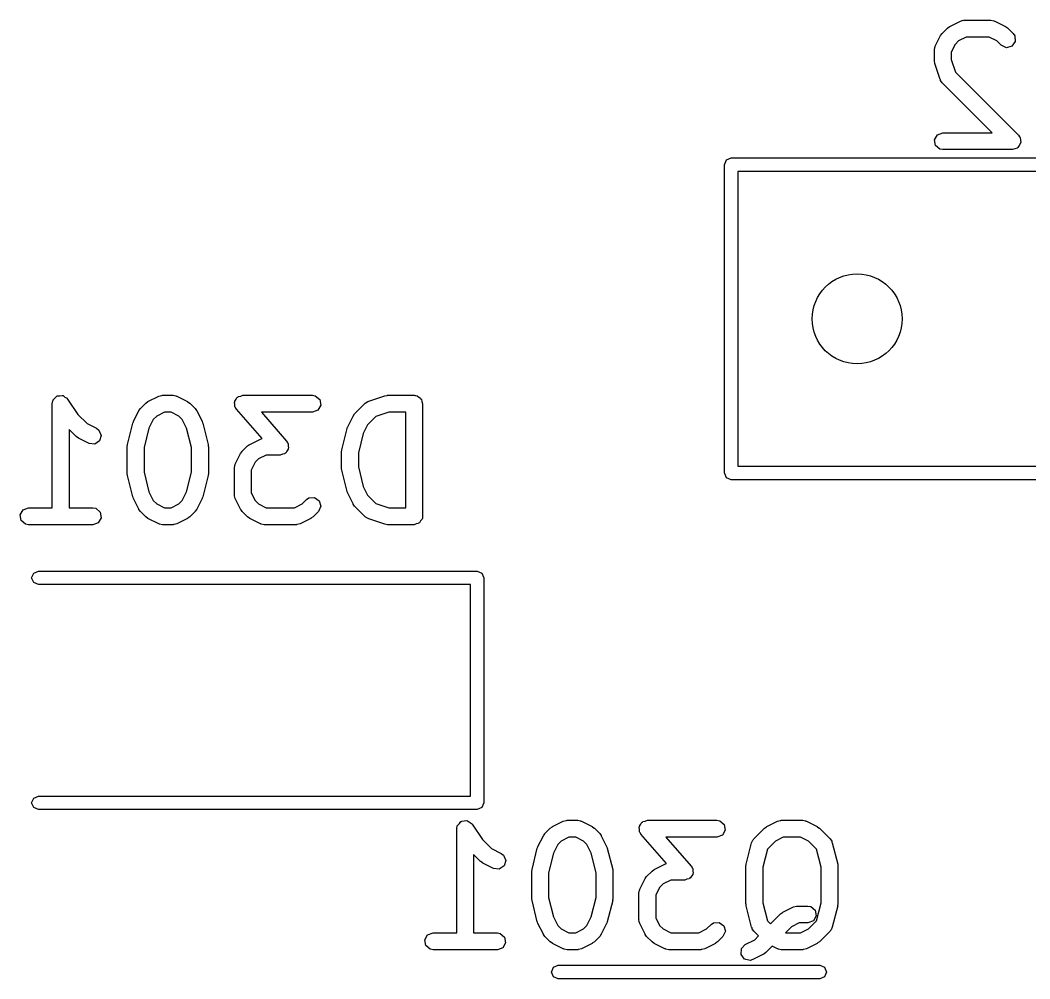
# Model space of a CAD drawing. Extents: x 109 to 192, y -153 to -42.
# Drawn here: x 152.62 to 161.59, y -91.46 to -82.94 of the extents above; entities that cross this region are included whole.
import ezdxf

# ---------------------------------------------------------------- set-up
doc = ezdxf.new("R2010")
doc.units = 0
doc.layers.add('BLACK', color=7, linetype='CONTINUOUS')

msp = doc.modelspace()

# ---------------------------------------------------------------- linework, layer by layer
at = {"layer": 'BLACK', "linetype": 'CONTINUOUS'}
for p, q in [((160.816, -83.0606), (160.864, -83.013)), ((160.864, -83.013), (160.882, -83.0001)), ((160.882, -83.0001), (160.884, -82.9989)), ((160.884, -82.9989), (160.979, -82.9513)), ((160.979, -82.9513), (161.004, -82.9439)), ((161.004, -82.9439), (161.008, -82.9449)), ((161.008, -82.9449), (161.012, -82.9434)), ((161.012, -82.9434), (161.25, -82.9434)), ((161.25, -82.9434), (161.276, -82.9479)), ((161.276, -82.9479), (161.28, -82.9508)), ((161.28, -82.9508), (161.284, -82.9513)), ((161.284, -82.9513), (161.379, -82.9989)), ((161.379, -82.9989), (161.397, -83.0123)), ((161.397, -83.0123), (161.399, -83.013)), ((161.399, -83.013), (161.446, -83.0606)), ((160.755, -83.1753), (160.802, -83.0801)), ((160.802, -83.0801), (160.816, -83.0621)), ((160.816, -83.0621), (160.816, -83.0606)), ((161.03, -83.0934), (160.962, -83.1276)), ((161.233, -83.0934), (161.03, -83.0934)), ((161.301, -83.1276), (161.233, -83.0934)), ((161.446, -83.0606), (161.461, -83.0819)), ((161.461, -83.0819), (161.466, -83.133)), ((160.747, -83.2089), (160.751, -83.1832)), ((160.751, -83.1832), (160.754, -83.1798)), ((160.754, -83.1798), (160.755, -83.1753)), ((160.931, -83.158), (160.897, -83.2266)), ((160.962, -83.1276), (160.931, -83.158)), ((161.34, -83.1667), (161.301, -83.1276)), ((161.387, -83.1883), (161.34, -83.1667)), ((161.436, -83.1751), (161.387, -83.1883)), ((161.466, -83.133), (161.436, -83.1751)), ((160.747, -83.3041), (160.747, -83.2089)), ((160.897, -83.2266), (160.897, -83.2919)), ((160.747, -83.3056), (160.747, -83.3041)), ((160.751, -83.3278), (160.747, -83.3056)), ((160.798, -83.4707), (160.751, -83.3278)), ((160.897, -83.2919), (160.935, -83.4064)), ((160.935, -83.4064), (161.494, -83.9653)), ((160.801, -83.4742), (160.798, -83.4707)), ((160.802, -83.4786), (160.801, -83.4742)), ((160.816, -83.5), (160.802, -83.4786)), ((161.26, -83.9434), (160.816, -83.5)), ((160.748, -84.0054), (160.774, -83.9609)), ((160.757, -84.0559), (160.748, -84.0054)), ((160.774, -83.9609), (160.822, -83.9434)), ((160.822, -83.9434), (161.26, -83.9434)), ((161.494, -83.9653), (161.503, -83.9788)), ((161.503, -83.9788), (161.506, -83.9809)), ((161.506, -83.9809), (161.506, -83.9829)), ((161.506, -83.9829), (161.509, -83.9867)), ((161.509, -83.9867), (161.511, -84.0092)), ((160.796, -84.0889), (160.757, -84.0559)), ((160.822, -84.0934), (160.796, -84.0889)), ((161.441, -84.0934), (160.822, -84.0934)), ((161.462, -84.0857), (161.441, -84.0934)), ((161.484, -84.0798), (161.462, -84.0857)), ((161.486, -84.077), (161.484, -84.0798)), ((161.489, -84.0758), (161.486, -84.077)), ((161.5, -84.0563), (161.489, -84.0758)), ((161.513, -84.0378), (161.5, -84.0563)), ((161.511, -84.0092), (161.515, -84.0314)), ((161.515, -84.0314), (161.513, -84.0344)), ((161.513, -84.0344), (161.513, -84.0378)), ((158.898, -84.1856), (158.94, -84.168)), ((158.94, -84.168), (166.18, -84.168)), ((158.88, -84.228), (158.898, -84.1856)), ((158.88, -86.968), (158.88, -84.228)), ((159, -84.288), (159, -86.908)), ((166.12, -84.288), (159, -84.288)), ((152.905, -86.3524), (152.909, -86.3267)), ((152.909, -86.3267), (152.912, -86.3234)), ((152.912, -86.3191), (152.928, -86.3041)), ((152.912, -86.3234), (152.912, -86.3191)), ((152.928, -86.3041), (152.942, -86.2874)), ((152.942, -86.2874), (152.946, -86.2867)), ((152.946, -86.2867), (152.949, -86.2837)), ((152.949, -86.2837), (152.971, -86.2823)), ((152.971, -86.2823), (152.993, -86.2785)), ((152.993, -86.2785), (152.996, -86.2807)), ((152.996, -86.2807), (153.001, -86.2804)), ((153.001, -86.2804), (153.018, -86.2933)), ((153.018, -86.2933), (153.037, -86.3042)), ((153.037, -86.3042), (153.039, -86.3082)), ((153.039, -86.3082), (153.042, -86.3108)), ((153.042, -86.3108), (153.133, -86.4475)), ((153.736, -86.347), (153.754, -86.3341)), ((153.754, -86.3341), (153.756, -86.3329)), ((153.756, -86.3329), (153.851, -86.2853)), ((153.851, -86.2853), (153.876, -86.2779)), ((153.876, -86.2779), (153.88, -86.2789)), ((153.88, -86.2789), (153.884, -86.2774)), ((153.884, -86.2774), (153.98, -86.2774)), ((153.98, -86.2774), (154.005, -86.2819)), ((154.005, -86.2819), (154.009, -86.2848)), ((154.009, -86.2848), (154.013, -86.2853)), ((154.013, -86.2853), (154.108, -86.3329)), ((154.108, -86.3329), (154.126, -86.3463)), ((154.525, -86.3394), (154.528, -86.3342)), ((154.528, -86.3593), (154.525, -86.3394)), ((154.528, -86.3282), (154.54, -86.3124)), ((154.528, -86.3342), (154.528, -86.3282)), ((154.54, -86.3124), (154.55, -86.2949)), ((154.55, -86.2949), (154.556, -86.2929)), ((154.556, -86.2929), (154.56, -86.2882)), ((154.56, -86.2882), (154.58, -86.2843)), ((154.58, -86.2843), (154.599, -86.2774)), ((154.599, -86.2774), (155.218, -86.2774)), ((155.218, -86.2774), (155.243, -86.2819)), ((155.243, -86.2819), (155.283, -86.3149)), ((155.283, -86.3149), (155.292, -86.3654)), ((155.688, -86.347), (155.71, -86.332)), ((155.71, -86.332), (155.714, -86.3316)), ((155.714, -86.3316), (155.718, -86.3288)), ((155.718, -86.3288), (155.861, -86.2812)), ((155.861, -86.2812), (155.883, -86.2779)), ((155.883, -86.2779), (155.884, -86.2774)), ((155.884, -86.2774), (156.122, -86.2774)), ((156.122, -86.2774), (156.132, -86.2791)), ((156.132, -86.2791), (156.135, -86.2785)), ((156.135, -86.2785), (156.138, -86.2802)), ((156.138, -86.2802), (156.148, -86.2819)), ((156.148, -86.2819), (156.163, -86.2944)), ((156.163, -86.2944), (156.18, -86.3042)), ((156.18, -86.3042), (156.182, -86.3105)), ((156.182, -86.3105), (156.187, -86.3149)), ((156.187, -86.3149), (156.191, -86.3341)), ((156.191, -86.3341), (156.197, -86.3524)), ((152.905, -87.2774), (152.905, -86.3524)), ((153.627, -86.5093), (153.674, -86.4141)), ((153.674, -86.4141), (153.688, -86.3961)), ((153.688, -86.3946), (153.736, -86.347)), ((153.688, -86.3961), (153.688, -86.3946)), ((153.902, -86.4274), (153.834, -86.4616)), ((153.962, -86.4274), (153.902, -86.4274)), ((154.03, -86.4616), (153.962, -86.4274)), ((154.126, -86.3463), (154.128, -86.347)), ((154.128, -86.347), (154.176, -86.3946)), ((154.176, -86.3946), (154.188, -86.413)), ((154.188, -86.413), (154.19, -86.4141)), ((154.19, -86.4141), (154.237, -86.5093)), ((154.529, -86.3795), (154.528, -86.3593)), ((154.533, -86.3868), (154.529, -86.3795)), ((154.534, -86.3899), (154.533, -86.3868)), ((154.536, -86.3921), (154.534, -86.3899)), ((154.542, -86.4018), (154.536, -86.3921)), ((154.77, -86.662), (154.542, -86.4018)), ((155.218, -86.4274), (154.764, -86.4274)), ((154.764, -86.4274), (154.988, -86.6839)), ((155.266, -86.4098), (155.218, -86.4274)), ((155.292, -86.3654), (155.266, -86.4098)), ((155.593, -86.4422), (155.688, -86.347)), ((155.897, -86.4274), (155.782, -86.4656)), ((156.047, -86.4274), (155.897, -86.4274)), ((156.047, -87.2774), (156.047, -86.4274)), ((156.197, -86.3524), (156.197, -87.3524)), ((153.133, -86.4475), (153.215, -86.5288)), ((153.621, -86.5247), (153.626, -86.5128)), ((153.626, -86.5128), (153.627, -86.5093)), ((153.803, -86.492), (153.765, -86.569)), ((153.834, -86.4616), (153.803, -86.492)), ((154.061, -86.492), (154.03, -86.4616)), ((154.099, -86.569), (154.061, -86.492)), ((154.237, -86.5093), (154.241, -86.5217)), ((155.532, -86.5569), (155.579, -86.4617)), ((155.579, -86.4617), (155.593, -86.4437)), ((155.593, -86.4437), (155.593, -86.4422)), ((155.782, -86.4656), (155.708, -86.5397)), ((153.117, -86.6435), (153.055, -86.5811)), ((153.055, -86.5811), (153.055, -87.2774)), ((153.215, -86.5288), (153.299, -86.571)), ((153.299, -86.571), (153.32, -86.5865)), ((153.32, -86.5865), (153.34, -86.6336)), ((153.574, -86.7151), (153.621, -86.5247)), ((153.765, -86.569), (153.721, -86.7426)), ((154.143, -86.7426), (154.099, -86.569)), ((154.241, -86.5217), (154.243, -86.5247)), ((154.243, -86.5247), (154.29, -86.7151)), ((155.478, -86.7628), (155.526, -86.5723)), ((155.526, -86.5723), (155.531, -86.5605)), ((155.531, -86.5605), (155.532, -86.5569)), ((155.708, -86.5397), (155.669, -86.6167)), ((153.119, -86.6442), (153.117, -86.6435)), ((153.137, -86.6576), (153.119, -86.6442)), ((153.232, -86.7052), (153.137, -86.6576)), ((153.326, -86.6828), (153.283, -86.711)), ((153.34, -86.6336), (153.326, -86.6828)), ((154.66, -86.7139), (154.756, -86.6663)), ((154.756, -86.6663), (154.77, -86.662)), ((154.988, -86.6839), (154.994, -86.6936)), ((154.994, -86.6936), (154.997, -86.6958)), ((154.997, -86.6958), (154.997, -86.6989)), ((155.669, -86.6167), (155.626, -86.7902)), ((153.283, -86.711), (153.232, -86.7052)), ((153.571, -86.7333), (153.574, -86.7186)), ((153.571, -86.9714), (153.571, -86.7333)), ((153.574, -86.7186), (153.574, -86.7151)), ((153.721, -86.7426), (153.721, -86.9622)), ((154.143, -86.9622), (154.143, -86.7426)), ((154.29, -86.7151), (154.292, -86.7301)), ((154.292, -86.7301), (154.293, -86.7333)), ((154.293, -86.7333), (154.293, -86.9714)), ((154.579, -86.795), (154.593, -86.777)), ((154.593, -86.7755), (154.641, -86.7279)), ((154.593, -86.777), (154.593, -86.7755)), ((154.641, -86.7279), (154.659, -86.7151)), ((154.659, -86.7151), (154.66, -86.7139)), ((154.99, -86.7733), (154.98, -86.7908)), ((155.003, -86.7575), (154.99, -86.7733)), ((154.997, -86.6989), (155.002, -86.7062)), ((155.002, -86.7062), (155.002, -86.7264)), ((155.002, -86.7264), (155.006, -86.7464)), ((155.006, -86.7464), (155.003, -86.7515)), ((155.003, -86.7515), (155.003, -86.7575)), ((155.476, -86.781), (155.479, -86.7662)), ((155.476, -86.9238), (155.476, -86.781)), ((155.479, -86.7662), (155.478, -86.7628)), ((154.532, -86.8903), (154.579, -86.795)), ((154.708, -86.873), (154.674, -86.9415)), ((154.738, -86.8426), (154.708, -86.873)), ((154.807, -86.8083), (154.738, -86.8426)), ((154.932, -86.8083), (154.807, -86.8083)), ((154.951, -86.8014), (154.932, -86.8083)), ((154.971, -86.7975), (154.951, -86.8014)), ((154.975, -86.7928), (154.971, -86.7975)), ((154.98, -86.7908), (154.975, -86.7928)), ((155.626, -86.7902), (155.626, -86.9146)), ((153.721, -86.9622), (153.765, -87.1357)), ((154.099, -87.1357), (154.143, -86.9622)), ((154.524, -86.9238), (154.528, -86.8982)), ((154.524, -87.1619), (154.524, -86.9238)), ((154.528, -86.8982), (154.531, -86.8947)), ((154.531, -86.8947), (154.532, -86.8903)), ((154.674, -86.9415), (154.674, -87.1442)), ((155.477, -86.9271), (155.476, -86.9238)), ((155.478, -86.942), (155.477, -86.9271)), ((155.526, -87.1325), (155.478, -86.942)), ((155.626, -86.9146), (155.669, -87.0881)), ((159, -86.908), (166.12, -86.908)), ((153.572, -86.9747), (153.571, -86.9714)), ((153.574, -86.9896), (153.572, -86.9747)), ((153.621, -87.1801), (153.574, -86.9896)), ((154.29, -86.9896), (154.243, -87.1801)), ((154.293, -86.9714), (154.29, -86.9862)), ((154.29, -86.9862), (154.29, -86.9896)), ((158.898, -87.0104), (158.88, -86.968)), ((158.94, -87.028), (158.898, -87.0104)), ((166.18, -87.028), (158.94, -87.028)), ((153.765, -87.1357), (153.803, -87.2127)), ((154.061, -87.2127), (154.099, -87.1357)), ((154.674, -87.1442), (154.708, -87.2127)), ((155.528, -87.1354), (155.526, -87.1325)), ((155.532, -87.1478), (155.528, -87.1354)), ((155.669, -87.0881), (155.708, -87.1651)), ((153.623, -87.183), (153.621, -87.1801)), ((153.627, -87.1954), (153.623, -87.183)), ((153.674, -87.2907), (153.627, -87.1954)), ((153.803, -87.2127), (153.834, -87.2431)), ((154.03, -87.2431), (154.061, -87.2127)), ((154.237, -87.1954), (154.19, -87.2907)), ((154.238, -87.1919), (154.237, -87.1954)), ((154.243, -87.1801), (154.238, -87.1919)), ((154.525, -87.1661), (154.524, -87.1619)), ((154.524, -87.1705), (154.525, -87.1661)), ((154.532, -87.1954), (154.524, -87.1705)), ((154.579, -87.2907), (154.532, -87.1954)), ((154.708, -87.2127), (154.738, -87.2431)), ((155.126, -87.2431), (155.165, -87.2041)), ((155.165, -87.2041), (155.186, -87.1892)), ((155.186, -87.1892), (155.237, -87.1847)), ((155.237, -87.1847), (155.279, -87.2141)), ((155.279, -87.2141), (155.292, -87.2637)), ((155.579, -87.2431), (155.532, -87.1478)), ((155.708, -87.1651), (155.782, -87.2392)), ((152.62, -87.3394), (152.646, -87.2949)), ((152.646, -87.2949), (152.694, -87.2774)), ((152.694, -87.2774), (152.905, -87.2774)), ((153.055, -87.2774), (153.265, -87.2774)), ((153.265, -87.2774), (153.291, -87.2819)), ((153.291, -87.2819), (153.33, -87.3149)), ((153.33, -87.3149), (153.339, -87.3654)), ((153.676, -87.2918), (153.674, -87.2907)), ((153.688, -87.3102), (153.676, -87.2918)), ((153.736, -87.3578), (153.688, -87.3102)), ((153.834, -87.2431), (153.902, -87.2774)), ((153.902, -87.2774), (153.962, -87.2774)), ((153.962, -87.2774), (154.03, -87.2431)), ((154.176, -87.3102), (154.128, -87.3578)), ((154.19, -87.2907), (154.176, -87.3087)), ((154.176, -87.3087), (154.176, -87.3102)), ((154.58, -87.2918), (154.579, -87.2907)), ((154.593, -87.3102), (154.58, -87.2918)), ((154.641, -87.3578), (154.593, -87.3102)), ((154.738, -87.2431), (154.807, -87.2774)), ((154.807, -87.2774), (155.057, -87.2774)), ((155.057, -87.2774), (155.126, -87.2431)), ((155.271, -87.3102), (155.223, -87.3578)), ((155.292, -87.2637), (155.271, -87.3102)), ((155.58, -87.2442), (155.579, -87.2431)), ((155.593, -87.2626), (155.58, -87.2442)), ((155.688, -87.3578), (155.593, -87.2626)), ((155.782, -87.2392), (155.897, -87.2774)), ((155.897, -87.2774), (156.047, -87.2774)), ((152.629, -87.3899), (152.62, -87.3394)), ((152.668, -87.4229), (152.629, -87.3899)), ((153.314, -87.4098), (153.265, -87.4274)), ((153.339, -87.3654), (153.314, -87.4098)), ((153.738, -87.3585), (153.736, -87.3578)), ((153.756, -87.3718), (153.738, -87.3585)), ((153.851, -87.4195), (153.756, -87.3718)), ((154.108, -87.3718), (154.013, -87.4195)), ((154.11, -87.3707), (154.108, -87.3718)), ((154.128, -87.3578), (154.11, -87.3707)), ((154.642, -87.3585), (154.641, -87.3578)), ((154.66, -87.3718), (154.642, -87.3585)), ((154.756, -87.4195), (154.66, -87.3718)), ((155.204, -87.3718), (155.108, -87.4195)), ((155.205, -87.3707), (155.204, -87.3718)), ((155.223, -87.3578), (155.205, -87.3707)), ((155.693, -87.3597), (155.688, -87.3578)), ((155.695, -87.3635), (155.693, -87.3597)), ((155.718, -87.3759), (155.695, -87.3635)), ((155.861, -87.4235), (155.718, -87.3759)), ((156.164, -87.4121), (156.16, -87.4173)), ((156.171, -87.4098), (156.164, -87.4121)), ((156.18, -87.393), (156.171, -87.4098)), ((156.193, -87.378), (156.18, -87.393)), ((156.195, -87.3683), (156.193, -87.378)), ((156.196, -87.3654), (156.195, -87.3683)), ((156.197, -87.3524), (156.196, -87.3621)), ((156.196, -87.3621), (156.196, -87.3654)), ((152.694, -87.4274), (152.668, -87.4229)), ((153.265, -87.4274), (152.694, -87.4274)), ((153.855, -87.42), (153.851, -87.4195)), ((153.859, -87.4229), (153.855, -87.42)), ((153.884, -87.4274), (153.859, -87.4229)), ((153.98, -87.4274), (153.884, -87.4274)), ((153.984, -87.4258), (153.98, -87.4274)), ((153.988, -87.4269), (153.984, -87.4258)), ((154.013, -87.4195), (153.988, -87.4269)), ((154.76, -87.42), (154.756, -87.4195)), ((154.763, -87.4229), (154.76, -87.42)), ((154.789, -87.4274), (154.763, -87.4229)), ((155.075, -87.4274), (154.789, -87.4274)), ((155.079, -87.4258), (155.075, -87.4274)), ((155.083, -87.4269), (155.079, -87.4258)), ((155.108, -87.4195), (155.083, -87.4269)), ((155.862, -87.4235), (155.861, -87.4235)), ((155.884, -87.4274), (155.862, -87.4235)), ((156.122, -87.4274), (155.884, -87.4274)), ((156.141, -87.4207), (156.122, -87.4274)), ((156.16, -87.4173), (156.141, -87.4207)), ((152.722, -87.9), (152.74, -87.8576)), ((152.74, -87.8576), (152.782, -87.84)), ((152.782, -87.84), (156.682, -87.84)), ((156.682, -87.84), (156.724, -87.8576)), ((156.724, -87.8576), (156.742, -87.9)), ((152.74, -87.9424), (152.722, -87.9)), ((152.782, -87.96), (152.74, -87.9424)), ((156.742, -87.9), (156.742, -89.9)), ((156.622, -87.96), (152.782, -87.96)), ((156.622, -89.84), (156.622, -87.96)), ((152.722, -89.9), (152.74, -89.8576)), ((152.74, -89.9424), (152.722, -89.9)), ((152.74, -89.8576), (152.782, -89.84)), ((152.782, -89.84), (156.622, -89.84)), ((156.742, -89.9), (156.724, -89.9424)), ((152.782, -89.96), (152.74, -89.9424)), ((156.682, -89.96), (152.782, -89.96)), ((156.724, -89.9424), (156.682, -89.96)), ((156.501, -90.1304), (156.505, -90.1047)), ((156.505, -90.1047), (156.508, -90.1014)), ((156.508, -90.1014), (156.509, -90.0971)), ((156.509, -90.0971), (156.524, -90.0821)), ((156.524, -90.0821), (156.538, -90.0654)), ((156.538, -90.0654), (156.543, -90.0647)), ((156.543, -90.0647), (156.546, -90.0617)), ((156.546, -90.0617), (156.567, -90.0603)), ((156.567, -90.0603), (156.589, -90.0565)), ((156.589, -90.0565), (156.593, -90.0587)), ((156.593, -90.0587), (156.597, -90.0584)), ((156.597, -90.0584), (156.614, -90.0713)), ((156.614, -90.0713), (156.633, -90.0822)), ((156.633, -90.0822), (156.635, -90.0862)), ((156.635, -90.0862), (156.638, -90.0888)), ((156.638, -90.0888), (156.729, -90.2255)), ((157.352, -90.1109), (157.447, -90.0633)), ((157.447, -90.0633), (157.472, -90.0559)), ((157.472, -90.0559), (157.476, -90.0569)), ((157.476, -90.0569), (157.481, -90.0554)), ((157.481, -90.0554), (157.576, -90.0554)), ((157.576, -90.0554), (157.601, -90.0599)), ((157.601, -90.0599), (157.605, -90.0628)), ((157.605, -90.0628), (157.609, -90.0633)), ((157.609, -90.0633), (157.705, -90.1109)), ((158.124, -90.1062), (158.137, -90.0904)), ((158.124, -90.1122), (158.124, -90.1062)), ((158.137, -90.0904), (158.147, -90.0729)), ((158.147, -90.0729), (158.152, -90.0709)), ((158.152, -90.0709), (158.156, -90.0662)), ((158.156, -90.0662), (158.176, -90.0623)), ((158.176, -90.0623), (158.195, -90.0554)), ((158.195, -90.0554), (158.814, -90.0554)), ((158.814, -90.0554), (158.84, -90.0599)), ((158.84, -90.0599), (158.879, -90.0929)), ((158.879, -90.0929), (158.888, -90.1434)), ((159.257, -90.1109), (159.352, -90.0633)), ((159.352, -90.0633), (159.377, -90.0559)), ((159.377, -90.0559), (159.381, -90.0569)), ((159.381, -90.0569), (159.385, -90.0554)), ((159.385, -90.0554), (159.576, -90.0554)), ((159.576, -90.0554), (159.601, -90.0599)), ((159.601, -90.0599), (159.605, -90.0628)), ((159.605, -90.0628), (159.609, -90.0633)), ((159.609, -90.0633), (159.705, -90.1109)), ((156.501, -91.0554), (156.501, -90.1304)), ((157.223, -90.2873), (157.271, -90.1921)), ((157.271, -90.1921), (157.284, -90.1741)), ((157.284, -90.1741), (157.285, -90.1726)), ((157.285, -90.1726), (157.332, -90.125)), ((157.332, -90.125), (157.351, -90.1121)), ((157.351, -90.1121), (157.352, -90.1109)), ((157.705, -90.1109), (157.723, -90.1243)), ((157.723, -90.1243), (157.724, -90.125)), ((157.724, -90.125), (157.772, -90.1726)), ((157.772, -90.1726), (157.785, -90.191)), ((157.785, -90.191), (157.786, -90.1921)), ((157.786, -90.1921), (157.833, -90.2873)), ((158.121, -90.1174), (158.124, -90.1122)), ((158.125, -90.1373), (158.121, -90.1174)), ((158.125, -90.1575), (158.125, -90.1373)), ((158.129, -90.1648), (158.125, -90.1575)), ((158.13, -90.1679), (158.129, -90.1648)), ((158.133, -90.1701), (158.13, -90.1679)), ((158.138, -90.1798), (158.133, -90.1701)), ((158.366, -90.44), (158.138, -90.1798)), ((158.862, -90.1878), (158.814, -90.2054)), ((158.888, -90.1434), (158.862, -90.1878)), ((159.142, -90.2202), (159.237, -90.125)), ((159.237, -90.125), (159.255, -90.1121)), ((159.255, -90.1121), (159.257, -90.1109)), ((159.705, -90.1109), (159.723, -90.1243)), ((159.723, -90.1243), (159.724, -90.125)), ((159.724, -90.125), (159.819, -90.2202)), ((156.729, -90.2255), (156.811, -90.3068)), ((157.223, -90.2908), (157.223, -90.2873)), ((157.399, -90.27), (157.361, -90.347)), ((157.43, -90.2396), (157.399, -90.27)), ((157.498, -90.2054), (157.43, -90.2396)), ((157.558, -90.2054), (157.498, -90.2054)), ((157.627, -90.2396), (157.558, -90.2054)), ((157.657, -90.27), (157.627, -90.2396)), ((157.696, -90.347), (157.657, -90.27)), ((157.833, -90.2873), (157.837, -90.2997)), ((158.814, -90.2054), (158.36, -90.2054)), ((158.36, -90.2054), (158.585, -90.4619)), ((159.074, -90.4455), (159.122, -90.255)), ((159.122, -90.255), (159.133, -90.2313)), ((159.133, -90.2313), (159.139, -90.2269)), ((159.139, -90.2269), (159.142, -90.2202)), ((159.335, -90.2396), (159.263, -90.3116)), ((159.403, -90.2054), (159.335, -90.2396)), ((159.558, -90.2054), (159.403, -90.2054)), ((159.627, -90.2396), (159.558, -90.2054)), ((159.699, -90.3116), (159.627, -90.2396)), ((159.819, -90.2202), (159.834, -90.2415)), ((159.834, -90.2415), (159.835, -90.2489)), ((159.835, -90.2489), (159.839, -90.255)), ((159.839, -90.255), (159.887, -90.4455)), ((156.713, -90.4215), (156.651, -90.3591)), ((156.651, -90.3591), (156.651, -91.0554)), ((156.811, -90.3068), (156.895, -90.349)), ((156.895, -90.349), (156.916, -90.3645)), ((156.916, -90.3645), (156.936, -90.4116)), ((157.17, -90.4931), (157.217, -90.3027)), ((157.217, -90.3027), (157.223, -90.2908)), ((157.361, -90.347), (157.317, -90.5206)), ((157.739, -90.5206), (157.696, -90.347)), ((157.837, -90.2997), (157.839, -90.3027)), ((157.839, -90.3027), (157.887, -90.4931)), ((159.263, -90.3116), (159.222, -90.4729)), ((159.739, -90.4729), (159.699, -90.3116)), ((156.715, -90.4222), (156.713, -90.4215)), ((156.733, -90.4356), (156.715, -90.4222)), ((156.828, -90.4832), (156.733, -90.4356)), ((156.922, -90.4608), (156.879, -90.489)), ((156.936, -90.4116), (156.922, -90.4608)), ((158.257, -90.4919), (158.352, -90.4443)), ((158.352, -90.4443), (158.366, -90.44)), ((158.585, -90.4619), (158.59, -90.4716)), ((159.072, -90.4637), (159.075, -90.449)), ((159.072, -90.797), (159.072, -90.4637)), ((159.075, -90.449), (159.074, -90.4455)), ((159.887, -90.4455), (159.888, -90.4605)), ((159.888, -90.4605), (159.889, -90.4637)), ((159.889, -90.4637), (159.889, -90.797)), ((156.879, -90.489), (156.828, -90.4832)), ((157.167, -90.5113), (157.17, -90.4966)), ((157.167, -90.7494), (157.167, -90.5113)), ((157.17, -90.4966), (157.17, -90.4931)), ((157.317, -90.5206), (157.317, -90.7402)), ((157.739, -90.7402), (157.739, -90.5206)), ((157.887, -90.4931), (157.888, -90.5081)), ((157.888, -90.5081), (157.889, -90.5113)), ((157.889, -90.5113), (157.889, -90.7494)), ((158.175, -90.573), (158.189, -90.555)), ((158.189, -90.5535), (158.237, -90.5059)), ((158.189, -90.555), (158.189, -90.5535)), ((158.237, -90.5059), (158.255, -90.4931)), ((158.255, -90.4931), (158.257, -90.4919)), ((158.587, -90.5513), (158.576, -90.5688)), ((158.599, -90.5355), (158.587, -90.5513)), ((158.59, -90.4716), (158.593, -90.4738)), ((158.593, -90.4738), (158.594, -90.4769)), ((158.594, -90.4769), (158.598, -90.4842)), ((158.598, -90.4842), (158.599, -90.5044)), ((158.599, -90.5044), (158.602, -90.5244)), ((158.602, -90.5244), (158.599, -90.5295)), ((158.599, -90.5295), (158.599, -90.5355)), ((159.222, -90.4729), (159.222, -90.7878)), ((159.739, -90.7878), (159.739, -90.4729)), ((158.128, -90.6683), (158.175, -90.573)), ((158.335, -90.6206), (158.304, -90.651)), ((158.403, -90.5863), (158.335, -90.6206)), ((158.528, -90.5863), (158.403, -90.5863)), ((158.547, -90.5794), (158.528, -90.5863)), ((158.567, -90.5755), (158.547, -90.5794)), ((158.571, -90.5708), (158.567, -90.5755)), ((158.576, -90.5688), (158.571, -90.5708)), ((158.12, -90.7018), (158.124, -90.6762)), ((158.12, -90.9399), (158.12, -90.7018)), ((158.124, -90.6762), (158.127, -90.6727)), ((158.127, -90.6727), (158.128, -90.6683)), ((158.304, -90.651), (158.27, -90.7195)), ((158.27, -90.7195), (158.27, -90.9222)), ((157.169, -90.7527), (157.167, -90.7494)), ((157.17, -90.7676), (157.169, -90.7527)), ((157.217, -90.9581), (157.17, -90.7676)), ((157.317, -90.7402), (157.361, -90.9137)), ((157.696, -90.9137), (157.739, -90.7402)), ((157.887, -90.7676), (157.839, -90.9581)), ((157.889, -90.7494), (157.886, -90.7642)), ((157.886, -90.7642), (157.887, -90.7676)), ((159.073, -90.8003), (159.072, -90.797)), ((159.074, -90.8152), (159.073, -90.8003)), ((159.122, -91.0057), (159.074, -90.8152)), ((159.222, -90.7878), (159.263, -90.9492)), ((159.399, -90.8728), (159.495, -90.8252)), ((159.495, -90.8252), (159.52, -90.8178)), ((159.52, -90.8178), (159.524, -90.8188)), ((159.524, -90.8188), (159.528, -90.8173)), ((159.528, -90.8173), (159.623, -90.8173)), ((159.623, -90.8173), (159.649, -90.8218)), ((159.649, -90.8218), (159.688, -90.8548)), ((159.699, -90.9492), (159.739, -90.7878)), ((159.887, -90.8152), (159.839, -91.0057)), ((159.889, -90.797), (159.886, -90.8118)), ((159.886, -90.8118), (159.887, -90.8152)), ((157.361, -90.9137), (157.399, -90.9907)), ((157.657, -90.9907), (157.696, -90.9137)), ((159.29, -90.9767), (159.38, -90.8869)), ((159.38, -90.8869), (159.398, -90.874)), ((159.398, -90.874), (159.399, -90.8728)), ((159.697, -90.9053), (159.672, -90.9497)), ((159.688, -90.8548), (159.697, -90.9053)), ((157.219, -90.961), (157.217, -90.9581)), ((157.223, -90.9734), (157.219, -90.961)), ((157.271, -91.0687), (157.223, -90.9734)), ((157.399, -90.9907), (157.43, -91.0211)), ((157.627, -91.0211), (157.657, -90.9907)), ((157.833, -90.9734), (157.786, -91.0687)), ((157.834, -90.9699), (157.833, -90.9734)), ((157.839, -90.9581), (157.834, -90.9699)), ((158.121, -90.9441), (158.12, -90.9399)), ((158.12, -90.9485), (158.121, -90.9441)), ((158.128, -90.9734), (158.12, -90.9485)), ((158.175, -91.0687), (158.128, -90.9734)), ((158.27, -90.9222), (158.304, -90.9907)), ((158.304, -90.9907), (158.335, -91.0211)), ((158.722, -91.0211), (158.761, -90.9821)), ((158.761, -90.9821), (158.782, -90.9672)), ((158.782, -90.9672), (158.833, -90.9627)), ((158.833, -90.9627), (158.875, -90.9921)), ((158.875, -90.9921), (158.889, -91.0417)), ((159.126, -91.0118), (159.122, -91.0057)), ((159.263, -90.9492), (159.29, -90.9767)), ((159.477, -91.0015), (159.424, -91.0554)), ((159.546, -90.9673), (159.477, -91.0015)), ((159.623, -90.9673), (159.546, -90.9673)), ((159.672, -90.9497), (159.623, -90.9673)), ((159.627, -91.0211), (159.699, -90.9492)), ((159.839, -91.0057), (159.828, -91.0295)), ((156.216, -91.1174), (156.242, -91.0729)), ((156.242, -91.0729), (156.29, -91.0554)), ((156.29, -91.0554), (156.501, -91.0554)), ((156.651, -91.0554), (156.862, -91.0554)), ((156.862, -91.0554), (156.887, -91.0599)), ((156.887, -91.0599), (156.926, -91.0929)), ((156.926, -91.0929), (156.935, -91.1434)), ((157.272, -91.0698), (157.271, -91.0687)), ((157.285, -91.0882), (157.272, -91.0698)), ((157.332, -91.1358), (157.285, -91.0882)), ((157.43, -91.0211), (157.498, -91.0554)), ((157.498, -91.0554), (157.558, -91.0554)), ((157.558, -91.0554), (157.627, -91.0211)), ((157.772, -91.0882), (157.724, -91.1358)), ((157.786, -91.0687), (157.772, -91.0867)), ((157.772, -91.0867), (157.772, -91.0882)), ((158.177, -91.0698), (158.175, -91.0687)), ((158.189, -91.0882), (158.177, -91.0698)), ((158.237, -91.1358), (158.189, -91.0882)), ((158.335, -91.0211), (158.403, -91.0554)), ((158.403, -91.0554), (158.653, -91.0554)), ((158.653, -91.0554), (158.722, -91.0211)), ((158.867, -91.0882), (158.819, -91.1358)), ((158.889, -91.0417), (158.867, -91.0882)), ((159.127, -91.0192), (159.126, -91.0118)), ((159.142, -91.0406), (159.127, -91.0192)), ((159.184, -91.0828), (159.142, -91.0406)), ((159.15, -91.1164), (159.184, -91.0828)), ((159.424, -91.0554), (159.558, -91.0554)), ((159.558, -91.0554), (159.627, -91.0211)), ((159.819, -91.0406), (159.724, -91.1358)), ((159.822, -91.0338), (159.819, -91.0406)), ((159.828, -91.0295), (159.822, -91.0338)), ((156.225, -91.1679), (156.216, -91.1174)), ((156.264, -91.2009), (156.225, -91.1679)), ((156.935, -91.1434), (156.91, -91.1878)), ((157.334, -91.1365), (157.332, -91.1358)), ((157.352, -91.1498), (157.334, -91.1365)), ((157.447, -91.1975), (157.352, -91.1498)), ((157.705, -91.1498), (157.609, -91.1975)), ((157.706, -91.1487), (157.705, -91.1498)), ((157.724, -91.1358), (157.706, -91.1487)), ((158.239, -91.1365), (158.237, -91.1358)), ((158.257, -91.1498), (158.239, -91.1365)), ((158.352, -91.1975), (158.257, -91.1498)), ((158.8, -91.1498), (158.705, -91.1975)), ((158.801, -91.1487), (158.8, -91.1498)), ((158.819, -91.1358), (158.801, -91.1487)), ((159.031, -91.1958), (159.066, -91.1585)), ((159.066, -91.1585), (159.15, -91.1164)), ((159.305, -91.174), (159.248, -91.231)), ((159.352, -91.1975), (159.305, -91.174)), ((159.705, -91.1498), (159.609, -91.1975)), ((159.706, -91.1487), (159.705, -91.1498)), ((159.724, -91.1358), (159.706, -91.1487)), ((156.29, -91.2054), (156.264, -91.2009)), ((156.862, -91.2054), (156.29, -91.2054)), ((156.91, -91.1878), (156.862, -91.2054)), ((157.451, -91.198), (157.447, -91.1975)), ((157.455, -91.2009), (157.451, -91.198)), ((157.481, -91.2054), (157.455, -91.2009)), ((157.576, -91.2054), (157.481, -91.2054)), ((157.58, -91.2038), (157.576, -91.2054)), ((157.584, -91.2049), (157.58, -91.2038)), ((157.609, -91.1975), (157.584, -91.2049)), ((158.356, -91.198), (158.352, -91.1975)), ((158.36, -91.2009), (158.356, -91.198)), ((158.385, -91.2054), (158.36, -91.2009)), ((158.671, -91.2054), (158.385, -91.2054)), ((158.675, -91.2038), (158.671, -91.2054)), ((158.68, -91.2049), (158.675, -91.2038)), ((158.705, -91.1975), (158.68, -91.2049)), ((159.028, -91.247), (159.031, -91.1958)), ((159.058, -91.2882), (159.028, -91.247)), ((159.228, -91.2451), (159.133, -91.2927)), ((159.23, -91.2439), (159.228, -91.2451)), ((159.248, -91.231), (159.23, -91.2439)), ((159.356, -91.198), (159.352, -91.1975)), ((159.36, -91.2009), (159.356, -91.198)), ((159.385, -91.2054), (159.36, -91.2009)), ((159.576, -91.2054), (159.385, -91.2054)), ((159.58, -91.2038), (159.576, -91.2054)), ((159.584, -91.2049), (159.58, -91.2038)), ((159.609, -91.1975), (159.584, -91.2049)), ((157.342, -91.404), (157.36, -91.3616)), ((157.36, -91.3616), (157.402, -91.344)), ((157.402, -91.344), (159.727, -91.344)), ((159.108, -91.3001), (159.058, -91.2882)), ((159.133, -91.2927), (159.108, -91.3001)), ((159.727, -91.344), (159.769, -91.3616)), ((159.769, -91.3616), (159.787, -91.404)), ((157.36, -91.4464), (157.342, -91.404)), ((157.402, -91.464), (157.36, -91.4464)), ((159.769, -91.4464), (159.727, -91.464)), ((159.787, -91.404), (159.769, -91.4464)), ((159.727, -91.464), (157.402, -91.464))]:
    msp.add_line(p, q, dxfattribs=at)
at = {"layer": 'BLACK'}
msp.add_circle((160.06, -85.598), 0.4, dxfattribs=at)

doc.saveas('drawing.dxf')
